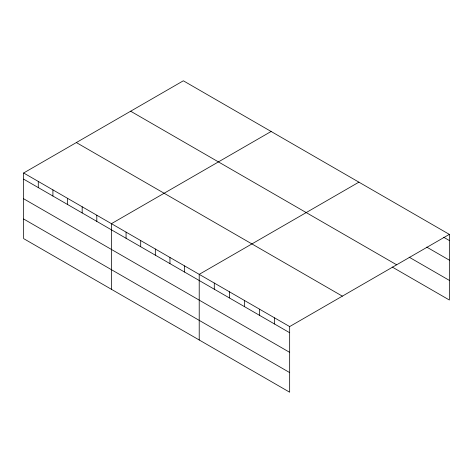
<?xml version="1.0" encoding="UTF-8"?>
<svg xmlns="http://www.w3.org/2000/svg" width="473" height="473" viewBox="0 0 473 473"><rect width="100%" height="100%" fill="white"/><g stroke="black" fill="none" stroke-linecap="round" stroke-linejoin="round"><path stroke-width="0.71" d="M23.65 172.988L289.659 326.571L289.659 392.206L23.65 238.623L23.65 172.988L183.341 80.794L449.35 234.377L449.35 300.012L392.194 267.014M271.124 131.476L111.433 223.67L111.433 289.305M358.906 182.158L199.216 274.352L199.216 339.986M289.659 326.571L449.35 234.377M443.698 237.269L449.35 240.532M426.741 247.107L449.35 260.162M409.151 257.176L449.35 280.383M130.643 111.22L396.652 264.797M76.348 142.568L342.357 296.145M23.65 179.143L289.659 332.726M23.65 198.772L289.659 352.355M23.65 218.999L289.659 372.576M274.588 317.868L274.588 324.023M259.511 309.165L259.511 315.32M244.44 300.461L244.44 306.616M229.364 291.758L229.364 297.913M214.293 283.055L214.293 289.21M184.588 265.909L184.588 272.064M169.955 257.46L169.955 263.615M155.327 249.011L155.327 255.166M140.694 240.568L140.694 246.723M126.066 232.119L126.066 238.274M96.805 215.227L96.805 221.382M82.172 206.778L82.172 212.933M67.544 198.329L67.544 204.484M52.911 189.886L52.911 196.041M38.283 181.437L38.283 187.592"/></g></svg>
